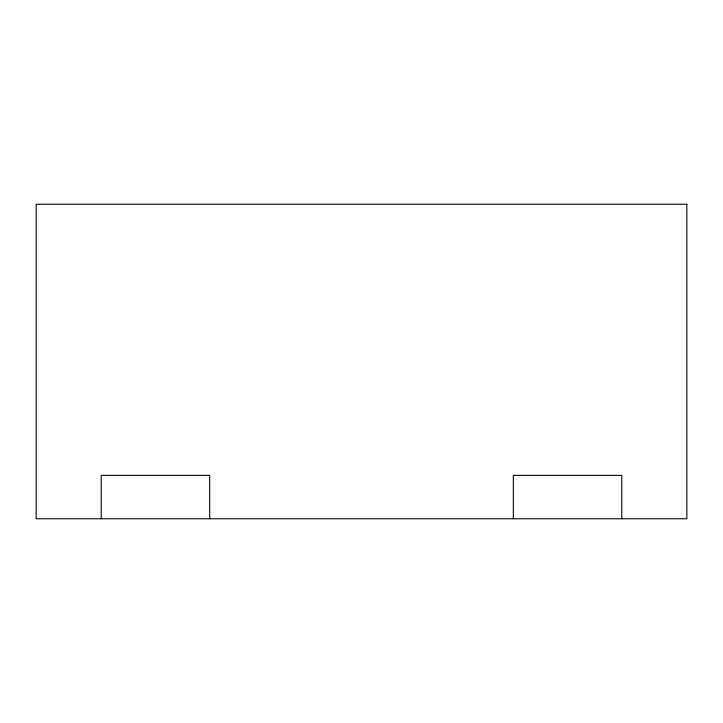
<?xml version="1.0" encoding="UTF-8"?>
<svg xmlns="http://www.w3.org/2000/svg" width="723" height="723" viewBox="0 0 723 723"><rect width="100%" height="100%" fill="white"/><g stroke="black" fill="none" stroke-linecap="round" stroke-linejoin="round"><path stroke-width="1.08" d="M621.78 518.753L621.78 475.373L513.33 475.373L513.33 518.753M209.67 518.753L209.67 475.373L101.22 475.373L101.22 518.753M686.85 204.248L36.15 204.248L36.15 518.753L686.85 518.753L686.85 204.248"/></g></svg>
